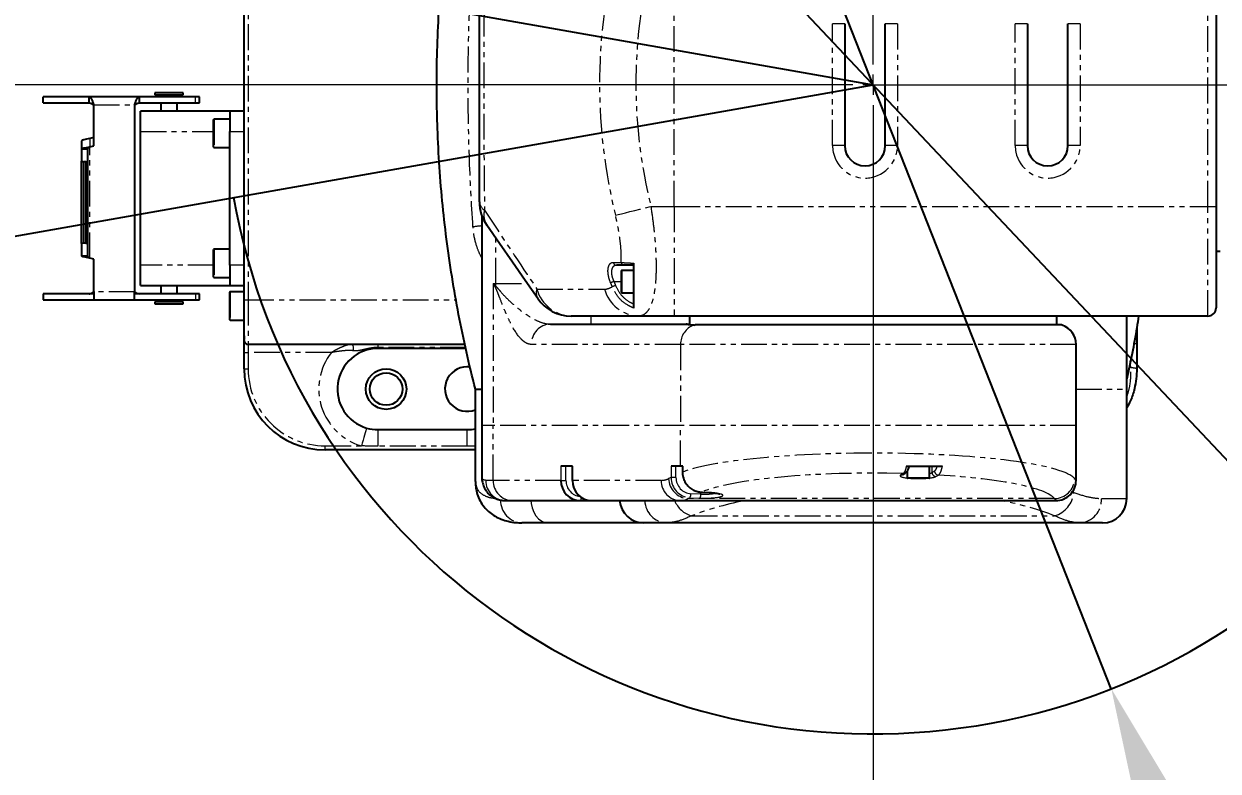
# Model space of a CAD drawing. Header units: inches. Extents: x 205 to 4949, y 179 to 2281.
# Drawn here: x 2274 to 2568.3, y 1232.5 to 1416.6 of the extents above; entities that cross this region are included whole.
import ezdxf

# ---------------------------------------------------------------- set-up
doc = ezdxf.new("R2010")
doc.units = ezdxf.units.IN
doc.header["$MEASUREMENT"] = 0
doc.linetypes.add('SLD-双点画线', pattern=[12.7, 6.35, -1.27, 1.27, -1.27, 1.27, -1.27])
doc.linetypes.add('SLD-实线', pattern=[0, 0])
doc.layers.add('5', color=7, linetype='Continuous', lineweight=0)
doc.layers.add('PDF_Text', color=7, linetype='Continuous')
doc.styles.get("Standard").update_dxf_attribs({"font": ''})
doc.styles.get('Standard').set_extended_font_data('SimSun')
doc.dimstyles.new('ISO-25', dxfattribs={"dimtxt": 2.5, "dimasz": 2.5, "dimexe": 1.25, "dimexo": 0.625, "dimtad": 1, "dimtxsty": 'Standard', "dimcen": 2.5, "dimadec": 0, "dimazin": 0, "dimtfac": 1, "dimtmove": 0, "dimatfit": 3, "dimfxl": 1, "dimarcsym": 0})

# ---------------------------------------------------------------- blocks, each defined once
blk = doc.blocks.new('*D35')
at = {"color": 0, "lineweight": -2}
for p, q in [((1846.96, 1907.5), (2006.73, 1907.5)), ((2006.73, 1907.5), (2056.11, 1855.08)), ((2889.85, 969.99), (2076.68, 1833.24)), ((2910.42, 948.15), (2930.99, 926.31))]:
    blk.add_line(p, q, dxfattribs=at)
at = {"color": 0}
for points in [[(2052.47, 1851.65), (2059.75, 1858.5), (2076.68, 1833.24)], [(2914.06, 951.58), (2906.78, 944.72), (2889.85, 969.99)]]:
    blk.add_solid(points, dxfattribs=at)
at = {"layer": 'Defpoints', "color": 0}
for p in [(2076.68, 1833.24), (2889.85, 969.99)]:
    blk.add_point(p, dxfattribs=at)
at = {"color": 0, "insert": (1846.96, 1940.18), "char_height": 40, "attachment_point": 1}
blk.add_mtext('\\fSimSun|b1|i0|c134|p34;\\H0.75x;φ1185.6', dxfattribs=at)
blk = doc.blocks.new('*D36')
at = {"color": 0, "lineweight": -2}
blk.add_arc((2483.26, 1401.61), 402.93, 194.2669, 355.7331, dxfattribs=at)
at = {"color": 0}
for points in [[(2890.08, 1371.45), (2880.08, 1371.82), (2886.2, 1401.61)], [(2097.65, 1303.37), (2087.87, 1301.26), (2086.45, 1331.64)]]:
    blk.add_solid(points, dxfattribs=at)
at = {"layer": 'Defpoints', "color": 0}
for p in [(2483.26, 1401.61), (2483.26, 1401.61), (3095.32, 1401.61), (1899.31, 1298.65), (2323.67, 1031.63)]:
    blk.add_point(p, dxfattribs=at)
at = {"color": 0, "insert": (2744.33, 1134.78), "char_height": 40, "attachment_point": 1, "rotation": 50.1394}
blk.add_mtext('\\fSimSun|b1|i0|c134|p2;\\H0.75x;170%%d', dxfattribs=at)
blk = doc.blocks.new('*D37')
at = {"color": 0, "lineweight": -2}
for p, q in [((2290.76, 1646.43), (2386.74, 1646.43)), ((2386.74, 1646.43), (2413.58, 1578.36)), ((2541.95, 1252.77), (2424.58, 1550.45)), ((2552.95, 1224.86), (2563.96, 1196.96))]:
    blk.add_line(p, q, dxfattribs=at)
at = {"color": 0}
for points in [[(2408.92, 1576.53), (2418.23, 1580.2), (2424.58, 1550.45)], [(2557.6, 1226.7), (2548.3, 1223.03), (2541.95, 1252.77)]]:
    blk.add_solid(points, dxfattribs=at)
at = {"layer": 'Defpoints', "color": 0}
for p in [(2424.58, 1550.45), (2541.95, 1252.77)]:
    blk.add_point(p, dxfattribs=at)
at = {"color": 0, "insert": (2290.76, 1679.11), "char_height": 40, "attachment_point": 1}
blk.add_mtext('\\fSimSun|b1|i0|c134|p34;\\H0.75x;φ320', dxfattribs=at)
blk = doc.blocks.new('*D38')
at = {"color": 0, "lineweight": -2}
blk.add_arc((2483.26, 1401.61), 403.19, 4.2641, 165.7359, dxfattribs=at)
at = {"color": 0}
for points in [[(2087.61, 1502.01), (2097.39, 1499.91), (2086.2, 1471.63)], [(2880.34, 1431.41), (2890.34, 1431.78), (2886.46, 1401.61)]]:
    blk.add_solid(points, dxfattribs=at)
at = {"layer": 'Defpoints', "color": 0}
for p in [(2323.57, 1771.83), (1899.31, 1504.58), (2100.39, 1401.61), (2483.26, 1401.61), (2989.46, 1401.61)]:
    blk.add_point(p, dxfattribs=at)
at = {"color": 0, "insert": (2793.99, 1707.93), "char_height": 40, "attachment_point": 1, "rotation": 309.6602}
blk.add_mtext('\\fSimSun|b1|i0|c134|p2;\\H0.75x;170%%d', dxfattribs=at)
blk = doc.blocks.new('SW_CENTERMARKSYMBOL_2')
at = {"layer": '5', "color": 0}
for p, q in [((0, 1), (0, 71.239)), ((-1, 0), (-76.578, 0)), ((0, 0), (-0.5, 0)), ((0, 0), (0, 0.5)), ((0, 0), (0, -0.5)), ((0, 0), (0.5, 0)), ((1, 0), (101.245, 0)), ((0, -1), (0, -79.217))]:
    blk.add_line(p, q, dxfattribs=at)

msp = doc.modelspace()

# ---------------------------------------------------------------- linework, layer by layer
at = {"color": 7, "linetype": 'SLD-实线', "lineweight": 25}
for p, q in [((2328.2732, 1348.616), (2328.2732, 1454.61)), ((2386.2699, 1372.7444), (2386.2699, 1430.4816)), ((2567.7597, 1431.6113), (2567.7597, 1371.6147)), ((2476.2649, 1416.6122), (2476.2649, 1386.6139)), ((2486.2643, 1386.6139), (2486.2643, 1416.6122)), ((2521.2623, 1416.6122), (2521.2623, 1386.6139)), ((2531.2618, 1386.6139), (2531.2618, 1416.6122)), ((2278.7711, 1397.1315), (2278.7711, 1398.6314)), ((2290.1158, 1398.6314), (2278.7711, 1398.6314)), ((2290.1158, 1397.1315), (2290.1158, 1398.6314)), ((2302.4245, 1398.6314), (2290.1158, 1398.6314)), ((2302.4245, 1398.6314), (2302.4245, 1397.1315)), ((2316.269, 1398.6314), (2302.4245, 1398.6314)), ((2306.2744, 1399.6131), (2306.2744, 1399.1132)), ((2309.7742, 1399.6131), (2306.2744, 1399.6131)), ((2306.2744, 1399.1132), (2309.7742, 1399.1132)), ((2307.7743, 1399.1132), (2307.7743, 1398.6314)), ((2313.274, 1399.6131), (2309.7742, 1399.6131)), ((2309.7742, 1399.1132), (2313.274, 1399.1132)), ((2311.7741, 1398.6314), (2311.7741, 1399.1132)), ((2313.274, 1399.1132), (2313.274, 1399.6131)), ((2317.2738, 1398.6314), (2316.269, 1398.6314)), ((2317.2738, 1397.1315), (2317.2738, 1398.6314)), ((2278.7711, 1397.1315), (2290.1158, 1397.1315)), ((2291.2704, 1396.595), (2291.2493, 1396.6315)), ((2291.2704, 1386.5956), (2291.2704, 1396.595)), ((2301.2909, 1396.6315), (2301.2699, 1396.595)), ((2301.2699, 1396.595), (2301.2699, 1350.5976)), ((2302.4245, 1397.1315), (2316.269, 1397.1315)), ((2302.7746, 1390.1137), (2302.7746, 1395.1134)), ((2324.7733, 1395.1134), (2302.7746, 1395.1134)), ((2307.7743, 1397.1315), (2307.7743, 1395.1134)), ((2311.7741, 1395.1134), (2311.7741, 1397.1315)), ((2316.269, 1397.1315), (2317.2738, 1397.1315)), ((2328.2732, 1395.1134), (2324.7733, 1395.1134)), ((2324.7733, 1395.1134), (2324.7733, 1390.1137)), ((2320.7736, 1386.2139), (2320.7736, 1393.0135)), ((2324.7733, 1393.1135), (2320.8736, 1393.1135)), ((2302.7746, 1357.1155), (2302.7746, 1390.1137)), ((2324.7733, 1357.1155), (2324.7733, 1390.1137)), ((2288.2523, 1387.7801), (2288.2523, 1385.7437)), ((2291.2704, 1388.632), (2290.2522, 1388.3411)), ((2290.2522, 1386.3047), (2291.2704, 1386.5956)), ((2320.8736, 1386.1139), (2324.7733, 1386.1139)), ((2289.7522, 1385.7437), (2288.2523, 1385.7437)), ((2288.2523, 1385.7437), (2288.2523, 1382.7387)), ((2289.7522, 1382.7387), (2289.7522, 1385.7437)), ((2288.2523, 1362.4541), (2288.2523, 1382.7387)), ((2288.2523, 1382.7387), (2288.7523, 1382.5958)), ((2288.7523, 1382.5958), (2288.7523, 1362.597)), ((2289.2523, 1382.5958), (2288.7523, 1382.5958)), ((2289.2523, 1382.5958), (2289.7522, 1382.7387)), ((2289.2523, 1382.5958), (2289.2523, 1362.597)), ((2289.7522, 1362.4541), (2289.7522, 1382.7387)), ((2567.7597, 1371.6147), (2567.7597, 1346.6161)), ((2386.8588, 1369.3635), (2386.8588, 1317.6177)), ((2288.7523, 1362.597), (2288.2523, 1362.4541)), ((2288.2523, 1362.4541), (2288.2523, 1359.4491)), ((2289.2523, 1362.597), (2288.7523, 1362.597)), ((2289.2523, 1362.597), (2289.7522, 1362.4541)), ((2289.7522, 1359.4491), (2289.7522, 1362.4541)), ((2288.2523, 1359.4491), (2289.7522, 1359.4491)), ((2320.7736, 1354.2157), (2320.7736, 1361.0153)), ((2324.7733, 1361.1153), (2320.8736, 1361.1153)), ((2567.7597, 1360.6153), (2568.7597, 1360.6153)), ((2291.2704, 1358.5972), (2290.2522, 1358.8881)), ((2291.2704, 1350.5976), (2291.2704, 1358.5972)), ((2302.7746, 1352.1158), (2302.7746, 1357.1155)), ((2324.7733, 1357.1155), (2324.7733, 1352.1158)), ((2422.0456, 1357.1155), (2420.0817, 1357.1155)), ((2320.8736, 1354.1157), (2324.7733, 1354.1157)), ((2421.2679, 1355.7256), (2421.2679, 1355.7656)), ((2421.2679, 1350.4659), (2421.2679, 1355.7256)), ((2424.2678, 1355.8656), (2421.3679, 1355.8656)), ((2291.2704, 1350.6341), (2291.2493, 1350.5976)), ((2291.2704, 1350.5976), (2291.2704, 1348.5977)), ((2301.2909, 1350.5976), (2301.2699, 1350.6341)), ((2301.2699, 1348.5977), (2301.2699, 1350.5976)), ((2302.7746, 1352.1158), (2324.7733, 1352.1158)), ((2307.7743, 1352.1158), (2307.7743, 1350.0977)), ((2311.7741, 1350.0977), (2311.7741, 1352.1158)), ((2324.7733, 1352.1158), (2328.2732, 1352.1158)), ((2328.2732, 1350.6159), (2324.8733, 1350.6159)), ((2278.7711, 1350.0977), (2278.7711, 1348.5977)), ((2291.2704, 1350.0977), (2278.7711, 1350.0977)), ((2278.7711, 1348.5977), (2291.2704, 1348.5977)), ((2291.2704, 1348.5977), (2301.2699, 1348.5977)), ((2316.269, 1350.0977), (2301.2699, 1350.0977)), ((2301.2699, 1348.5977), (2316.269, 1348.5977)), ((2306.2744, 1348.116), (2306.2744, 1347.616)), ((2313.274, 1348.116), (2306.2744, 1348.116)), ((2306.2744, 1347.616), (2313.274, 1347.616)), ((2307.7743, 1348.5977), (2307.7743, 1348.116)), ((2311.7741, 1348.116), (2311.7741, 1348.5977)), ((2313.274, 1347.616), (2313.274, 1348.116)), ((2317.2738, 1350.0977), (2316.269, 1350.0977)), ((2316.269, 1348.5977), (2317.2738, 1348.5977)), ((2317.2738, 1348.5977), (2317.2738, 1350.0977)), ((2324.7733, 1343.7163), (2324.7733, 1350.5159)), ((2328.2732, 1338.6165), (2328.2732, 1348.616)), ((2421.3679, 1350.3659), (2424.2678, 1350.3659)), ((2324.8733, 1343.6163), (2328.2732, 1343.6163)), ((2403.7957, 1342.6163), (2437.1954, 1342.6163)), ((2425.4839, 1344.6162), (2408.8496, 1344.6162)), ((2434.2672, 1344.6162), (2425.4839, 1344.6162)), ((2565.7598, 1344.6162), (2434.2672, 1344.6162)), ((2437.1954, 1342.6163), (2438.017, 1342.6163)), ((2438.017, 1344.6162), (2438.017, 1342.4335)), ((2529.5119, 1342.416), (2439.3775, 1342.416)), ((2528.5119, 1342.416), (2528.5119, 1344.6162)), ((2545.761, 1326.6172), (2545.761, 1344.6162)), ((2548.2608, 1341.9579), (2548.2608, 1337.7893)), ((2328.2732, 1339.7024), (2328.2732, 1338.8515)), ((2328.2732, 1335.6167), (2328.2732, 1338.6165)), ((2382.7555, 1337.6166), (2329.2731, 1337.6166)), ((2382.9841, 1336.6167), (2361.2713, 1336.6167)), ((2533.2617, 1317.6177), (2533.2617, 1337.6166)), ((2328.2732, 1331.6169), (2328.2732, 1335.6167)), ((2385.27, 1303.8176), (2385.27, 1326.6172)), ((2385.27, 1326.6172), (2386.8588, 1326.6172)), ((2545.761, 1299.6187), (2545.761, 1326.6172)), ((2361.2713, 1316.6178), (2383.2701, 1316.6178)), ((2386.8588, 1317.6177), (2386.8588, 1305.0069)), ((2533.2617, 1304.1301), (2533.2617, 1317.6177)), ((2385.27, 1311.6181), (2348.272, 1311.6181)), ((2409.1738, 1307.6183), (2406.3346, 1307.6183)), ((2409.1228, 1307.6183), (2409.1228, 1304.1185)), ((2435.8191, 1307.6183), (2433.4835, 1307.6183)), ((2436.3633, 1307.6183), (2435.8191, 1307.6183)), ((2436.3014, 1307.6183), (2436.3014, 1306.1747)), ((2492.143, 1307.4826), (2492.1849, 1307.6154)), ((2497.1429, 1304.7184), (2497.1429, 1307.6183)), ((2409.1738, 1304.1185), (2409.1228, 1304.1185)), ((2490.5555, 1305.5578), (2491.1752, 1305.9242)), ((2491.6432, 1306.3603), (2491.6432, 1304.7184)), ((2497.0429, 1304.6184), (2491.7432, 1304.6184)), ((2440.9292, 1301.1897), (2440.9716, 1301.2011)), ((2440.9292, 1301.1897), (2442.8542, 1301.108)), ((2442.8542, 1301.108), (2442.8966, 1301.1194)), ((2392.7371, 1299.1188), (2394.4103, 1299.1188)), ((2394.4103, 1299.1188), (2411.1096, 1299.1188)), ((2411.1096, 1299.1188), (2413.9488, 1299.1188)), ((2413.9488, 1299.1188), (2435.7976, 1299.1188)), ((2435.7976, 1299.1188), (2528.2617, 1299.1188)), ((2403.281, 1293.6191), (2396.6887, 1293.6191)), ((2426.7676, 1293.6191), (2403.281, 1293.6191)), ((2432.387, 1293.6191), (2426.7676, 1293.6191)), ((2534.1419, 1293.6191), (2432.387, 1293.6191)), ((2539.7613, 1293.6191), (2534.1419, 1293.6191))]:
    msp.add_line(p, q, dxfattribs=at)
at = {"color": 8, "linetype": 'SLD-双点画线', "lineweight": 18}
for p, q in [((2329.2731, 1454.61), (2329.2731, 1348.616)), ((2434.2672, 1371.6147), (2434.2672, 1431.6113)), ((2565.7598, 1371.6147), (2565.7598, 1431.6113)), ((2476.2649, 1416.6122), (2473.265, 1416.6122)), ((2473.265, 1386.6139), (2473.265, 1416.6122)), ((2489.2641, 1416.6122), (2486.2643, 1416.6122)), ((2489.2641, 1416.6122), (2489.2641, 1386.6139)), ((2521.2623, 1416.6122), (2518.2625, 1416.6122)), ((2518.2625, 1386.6139), (2518.2625, 1416.6122)), ((2534.2616, 1416.6122), (2531.2618, 1416.6122)), ((2534.2616, 1416.6122), (2534.2616, 1386.6139)), ((2316.269, 1397.1315), (2316.269, 1398.6314)), ((2291.2493, 1396.6315), (2301.2909, 1396.6315)), ((2320.8736, 1393.1135), (2320.8736, 1386.1139)), ((2302.7746, 1390.1137), (2320.7736, 1390.1137)), ((2324.7733, 1390.1137), (2328.2732, 1390.1137)), ((2290.2522, 1388.3411), (2290.2522, 1386.3047)), ((2290.2522, 1358.8881), (2290.2522, 1386.3047)), ((2476.2649, 1386.6139), (2473.265, 1386.6139)), ((2489.2641, 1386.6139), (2486.2643, 1386.6139)), ((2521.2623, 1386.6139), (2518.2625, 1386.6139)), ((2534.2616, 1386.6139), (2531.2618, 1386.6139)), ((2428.4992, 1371.6147), (2434.2672, 1371.6147)), ((2434.2672, 1371.6147), (2565.7598, 1371.6147)), ((2434.2672, 1371.6147), (2434.2672, 1344.6162)), ((2565.7598, 1371.6147), (2567.7597, 1371.6147)), ((2565.7598, 1344.6162), (2565.7598, 1371.6147)), ((2390.3045, 1352.6158), (2390.3045, 1363.8007)), ((2320.8736, 1361.1153), (2320.8736, 1354.1157)), ((2320.7736, 1357.1155), (2302.7746, 1357.1155)), ((2328.2732, 1357.1155), (2324.7733, 1357.1155)), ((2419.2267, 1357.8219), (2421.1906, 1357.8219)), ((2421.3679, 1355.8656), (2421.3679, 1350.3659)), ((2291.2493, 1350.5976), (2291.2704, 1350.5976)), ((2301.2699, 1350.5976), (2291.2704, 1350.5976)), ((2301.2699, 1350.5976), (2301.2909, 1350.5976)), ((2324.8733, 1350.6159), (2324.8733, 1343.6163)), ((2389.6658, 1352.6158), (2389.6658, 1317.6177)), ((2389.6658, 1352.6158), (2390.3045, 1352.6158)), ((2390.3045, 1352.6158), (2398.0662, 1352.6158)), ((2400.4303, 1351.2418), (2417.0646, 1351.2418)), ((2419.4068, 1353.1157), (2421.2679, 1353.1157)), ((2316.269, 1350.0977), (2316.269, 1348.5977)), ((2328.2732, 1348.616), (2329.2731, 1348.616)), ((2329.2731, 1348.616), (2380.572, 1348.616)), ((2329.2731, 1348.616), (2329.2731, 1337.6166)), ((2413.7369, 1344.6162), (2413.7369, 1342.6163)), ((2529.8244, 1342.3659), (2439.0809, 1342.3659)), ((2329.2731, 1337.6166), (2329.2731, 1335.6167)), ((2361.2713, 1337.6166), (2361.2713, 1336.8746)), ((2361.2713, 1336.6167), (2361.2713, 1336.8746)), ((2382.9251, 1336.8746), (2361.2713, 1336.8746)), ((2435.8191, 1337.6166), (2399.0512, 1337.6166)), ((2533.2617, 1337.6166), (2435.8191, 1337.6166)), ((2435.8191, 1337.6166), (2435.8191, 1317.6177)), ((2548.2608, 1337.7893), (2547.473, 1337.7893)), ((2328.2732, 1335.6167), (2329.2731, 1335.6167)), ((2349.798, 1335.6167), (2329.2731, 1335.6167)), ((2329.2731, 1335.6167), (2329.2731, 1331.6169)), ((2546.7607, 1331.8092), (2546.6206, 1333.5428)), ((2328.2732, 1331.6169), (2329.2731, 1331.6169)), ((2533.2617, 1326.6172), (2545.761, 1326.6172)), ((2361.2713, 1316.6178), (2361.2713, 1312.5188)), ((2383.2701, 1312.5188), (2383.2701, 1316.6178)), ((2389.6658, 1317.6177), (2386.8588, 1317.6177)), ((2435.8191, 1317.6177), (2389.6658, 1317.6177)), ((2389.6658, 1304.1185), (2389.6658, 1317.6177)), ((2533.2617, 1317.6177), (2435.8191, 1317.6177)), ((2435.8191, 1307.6183), (2435.8191, 1317.6177)), ((2348.272, 1312.618), (2357.1909, 1312.618)), ((2348.272, 1311.6181), (2348.272, 1312.618)), ((2383.2701, 1312.5188), (2361.2713, 1312.5188)), ((2385.27, 1312.5504), (2383.2701, 1312.5188)), ((2406.3346, 1307.6183), (2406.3346, 1304.1185)), ((2407.5759, 1304.1185), (2407.5759, 1307.6183)), ((2409.1738, 1304.1185), (2409.1738, 1307.6183)), ((2433.4835, 1307.6183), (2433.4835, 1304.8404)), ((2434.6912, 1304.8404), (2434.6912, 1307.6183)), ((2436.3633, 1306.1747), (2436.3633, 1307.6183)), ((2497.7736, 1306.0497), (2497.7736, 1307.6183)), ((2498.385, 1306.4111), (2497.7736, 1306.0497)), ((2389.6658, 1304.1185), (2387.8252, 1304.1185)), ((2406.3346, 1304.1185), (2389.6658, 1304.1185)), ((2406.3346, 1304.1185), (2407.5759, 1304.1185)), ((2431.0531, 1304.1185), (2409.1738, 1304.1185)), ((2433.4835, 1304.8404), (2432.8727, 1304.5494)), ((2434.6912, 1304.8404), (2433.4835, 1304.8404)), ((2436.3014, 1306.1747), (2436.3633, 1306.1747)), ((2490.6664, 1305.7973), (2490.0466, 1305.431)), ((2491.6432, 1304.7184), (2497.1429, 1304.7184)), ((2498.7395, 1305.062), (2499.3508, 1305.4234)), ((2533.2614, 1304.1185), (2532.9101, 1304.5494)), ((2385.2952, 1303.3735), (2385.3227, 1302.7697)), ((2440.8262, 1300.7302), (2438.3705, 1300.8345)), ((2440.8262, 1300.7302), (2440.8262, 1301.2277)), ((2442.8966, 1301.1194), (2440.9716, 1301.2011)), ((2437.6173, 1299.6112), (2438.1117, 1299.8468)), ((2527.9455, 1299.6112), (2437.6173, 1299.6112)), ((2438.1117, 1299.8468), (2440.5674, 1299.7426)), ((2527.9455, 1299.6112), (2528.2617, 1299.1188)), ((2539.5448, 1299.6187), (2545.761, 1299.6187)), ((2438.5421, 1295.3735), (2527.9868, 1295.3735))]:
    msp.add_line(p, q, dxfattribs=at)
at = {"color": 8, "linetype": 'SLD-双点画线', "lineweight": 18, "flags": 128}
for points in [[(2419.7666, 1369.455), (2420.4427, 1369.6223), (2421.2763, 1369.8284), (2422.2509, 1370.0694), (2423.3475, 1370.3406), (2424.5447, 1370.6367), (2425.8192, 1370.9519), (2427.146, 1371.28), (2428.4992, 1371.6147)], [(2419.4068, 1353.1157), (2419.275, 1353.0647), (2419.1459, 1353.0147), (2419.0219, 1352.9668), (2418.9058, 1352.9218), (2418.7996, 1352.8808), (2418.7057, 1352.8444), (2418.6258, 1352.8135), (2418.5616, 1352.7887)], [(2419.7881, 1352.1415), (2419.6565, 1352.0895), (2419.5276, 1352.0385), (2419.404, 1351.9896), (2419.288, 1351.9437), (2419.1822, 1351.9018), (2419.0885, 1351.8647), (2419.0089, 1351.8332), (2418.9449, 1351.8079)], [(2354.7534, 1337.6166), (2354.869, 1337.5804), (2354.9763, 1337.4746), (2355.0674, 1337.3066), (2355.1359, 1337.0888), (2355.1766, 1336.8368), (2355.1868, 1336.5689), (2355.1656, 1336.3044), (2355.1146, 1336.0626)], [(2358.4732, 1317.0173), (2358.3789, 1316.6939), (2358.2598, 1316.2851), (2358.1182, 1315.7994), (2357.9572, 1315.2471), (2357.7801, 1314.6396), (2357.5907, 1313.9897), (2357.3929, 1313.3111), (2357.1909, 1312.618)], [(2398.9345, 1299.1188), (2399.0031, 1298.4483), (2399.2513, 1297.3228), (2399.6544, 1296.2855), (2400.1968, 1295.3763), (2400.8578, 1294.6302), (2401.6119, 1294.0758), (2402.4301, 1293.7344), (2403.281, 1293.6191)], [(2411.1096, 1299.1188), (2411.1667, 1299.138), (2411.2215, 1299.1949), (2411.2721, 1299.2873), (2411.3164, 1299.4116), (2411.3527, 1299.5632), (2411.3797, 1299.736), (2411.3945, 1299.8942)]]:
    msp.add_lwpolyline(points, dxfattribs=at)
at = {"color": 7, "linetype": 'SLD-实线', "lineweight": 25, "flags": 128}
for points in [[(2400.6344, 1348.9148), (2397.5363, 1353.3794), (2394.4045, 1357.8924), (2391.2426, 1362.4489), (2388.0542, 1367.0436)], [(2439.0809, 1342.3659), (2439.3, 1342.4127), (2439.3775, 1342.416)]]:
    msp.add_lwpolyline(points, dxfattribs=at)
at = {"color": 7, "linetype": 'SLD-实线', "lineweight": 25}
for radius in [4.9997, 3.9998]:
    msp.add_circle((2363.2712, 1326.6172), radius, dxfattribs=at)
at = {"color": 0}
msp.add_arc((2483.2645, 1401.613), 159.991, 190, 170, dxfattribs=at)
at = {"color": 7, "linetype": 'SLD-实线', "lineweight": 25}
for centre, radius, start, end in [((2320.8736, 1393.0135), 0.1, 90, 180), ((2320.8736, 1386.2139), 0.1, 180, 270), ((2481.2646, 1386.6139), 4.9997, 180, 0), ((2526.2621, 1386.6139), 4.9997, 180, 0), ((2396.2693, 1372.7444), 9.9994, 180, 214.75828), ((2320.8736, 1361.0153), 0.1, 90, 180), ((2320.8736, 1354.2157), 0.1, 180, 270), ((2421.3679, 1355.7656), 0.1, 90, 180), ((2324.8733, 1350.5159), 0.1, 90, 180), ((2408.8496, 1354.6157), 9.9994, 214.75828, 270), ((2421.3679, 1350.4659), 0.1, 180, 270), ((2565.7598, 1346.6161), 1.9999, 270, 0), ((2324.8733, 1343.7163), 0.1, 180, 270), ((2529.5119, 1341.4161), 0.9999, 71.790043, 90), ((2528.2619, 1337.6166), 4.9997, 0, 71.790043), ((2329.2731, 1338.6165), 0.9999, 180, 270), ((2361.2713, 1326.6172), 9.9994, 90, 253.750005), ((2348.272, 1331.6169), 19.9989, 180, 270), ((2383.2701, 1326.6172), 5.4997, 81.911881, 291.323686), ((2361.2713, 1326.6172), 9.9994, 253.750005, 270), ((2383.2701, 1326.6172), 9.9994, 270, 281.536959), ((2491.7432, 1304.7184), 0.1, 180, 270), ((2497.0429, 1304.7184), 0.1, 270, 0), ((2528.2617, 1304.1185), 4.9997, 270.000052, 0.00029), ((2426.7676, 1299.6187), 5.9997, 184.780192, 270), ((2539.7613, 1299.6187), 5.9997, 270, 0)]:
    msp.add_arc(centre, radius, start, end, dxfattribs=at)
at = {"color": 8, "linetype": 'SLD-双点画线', "lineweight": 18}
for centre, radius, start, end in [((2481.2646, 1386.6139), 7.9996, 180, 0), ((2526.2621, 1386.6139), 7.9996, 180, 0), ((2389.0097, 1372.9773), 2.7496, 184.857455, 237.220913), ((2391.8684, 1369.4552), 4.5127, 164.443673, 212.304236), ((2395.5801, 1284.7849), 82.5208, 96.066701, 97.594929), ((2420.1163, 1358.028), 0.9131, 193.040159, 267.829423), ((2422.0802, 1358.028), 0.9131, 193.040425, 267.829157), ((2394.4756, 1350.9228), 4.3208, 165.876218, 170.205285), ((2379.6337, 1352.6159), 10.6708, 356.568497, 359.999455), ((2402.9789, 1350.2929), 2.7195, 159.579184, 210.446718), ((2409.1655, 1353.6797), 9.069, 195.593989, 268.004147), ((2425.7998, 1353.6797), 9.069, 195.593989, 268.004147), ((2403.9267, 1337.7409), 4.8771, 91.539396, 181.4608), ((2440.7997, 1337.6906), 4.9812, 110.185345, 180.851506), ((2361.2713, 1326.6172), 14.5818, 141.889876, 253.750005), ((2348.272, 1331.6169), 18.9989, 180, 270), ((2547.0683, 1328.26), 3.5624, 70.442796, 94.953165), ((2499.4102, 1306.4476), 1.0259, 182.040075, 266.683652), ((2392.7814, 1304.0749), 4.9564, 179.496604, 269.487643), ((2394.5413, 1303.9941), 4.8771, 178.539045, 268.460714), ((2435.9287, 1303.9941), 4.8771, 178.53908, 268.460679), ((2438.0129, 1304.7397), 5.1437, 182.120295, 265.588555), ((2490.0871, 1306.3526), 0.9225, 267.484953, 300.508168), ((2490.7069, 1306.7192), 0.9228, 267.48713, 300.088085), ((2498.7988, 1306.0862), 1.0259, 182.039945, 266.68335), ((2527.8501, 1304.6718), 5.0615, 271.080666, 358.613888), ((2436.8284, 1300.7108), 1.547, 326.048122, 4.584262), ((2439.2842, 1300.6066), 1.5469, 326.047376, 4.584594), ((2526.0094, 1301.8448), 6.7666, 286.990846, 353.766168), ((2397.0671, 1299.2351), 5.6288, 179.938698, 266.144573), ((2432.6839, 1299.295), 5.6837, 181.777363, 267.005825), ((2440.2271, 1301.4416), 6.2977, 201.643882, 254.481074), ((2533.827, 1299.3352), 5.7248, 273.152838, 2.838886)]:
    msp.add_arc(centre, radius, start, end, dxfattribs=at)
for centre, major_axis, ratio, start_param, end_param in [((2581.3212, 1401.85), (165.4598, 0), 0.90651404, 2.92736486, 3.35928651), ((2396.2693, 1401.85), (0, 149.9916), 0.05962848, 1.3648201, 1.78023247), ((2581.3212, 1401.85), (156.516, 0), 0.89442719, 2.92736486, 3.35928651), ((2376.0719, 1401.85), (-97.3536, 149.9359), 0.04197601, 1.75298414, 1.88770906), ((2576.8214, 1401.85), (167.4721, 0), 0.89562135, 3.4748193, 3.48174685), ((2576.8214, 1401.85), (166.5777, 0), 0.89442719, 3.4748193, 3.48174685), ((2483.2645, 1303.7057), (49.9972, 0), 0.142546, 0.1186591, 2.78782695), ((2435.2672, 1290.0684), (49.8564, -14.7415), 0.25432072, 3.21664876, 3.24844851), ((2411.402, 1304.1185), (0, 3.9998), 0.95658403, 1.57079633, 3.05314445), ((2431.0531, 1339.1165), (0, 34.998), 0.33235561, 3.14159265, 3.29867229), ((2438.3026, 1304.876), (-0.1538, 5.0315), 0.95735036, 1.54860001, 3.07003803), ((2438.5614, 1304.876), (0.397, 4.027), 0.95599935, 1.67355777, 3.19499578), ((2483.2645, 1298.7675), (44.9975, 0), 0.15838444, 1.40554793, 2.79311625), ((2494.3931, 1305.2465), (4.4997, 0), 0.15838444, 2.87979327, 4.05690839), ((2494.3931, 1305.2465), (4.4997, 0), 0.15838444, 4.22008676, 5.2046912), ((2494.3931, 1305.2465), (4.4997, 0), 0.15838444, 5.36786957, 6.02138592), ((2494.3931, 1306.2341), (3.4998, 0), 0.20363714, 5.61623896, 6.02138592), ((2483.2645, 1298.7675), (44.9975, 0), 0.15838444, 0.1186591, 1.20521177), ((2441.732, 1300.431), (4.4997, 0), 0.15838444, 4.45058959, 7.59218225), ((2441.732, 1301.4186), (3.4998, 0), 0.20363714, 4.45058959, 5.61125953), ((2483.2645, 1290.5337), (62.4965, 0), 0.27694931, 0.65739002, 0.6673378), ((2435.7976, 1339.1165), (0, 39.9978), 0.29081116, 3.14159265, 3.29867229), ((2483.2645, 1284.7972), (56.4968, 0), 0.30635986, 2.16706536, 2.48420263), ((2483.2645, 1284.7972), (56.4968, 0), 0.30635986, 0.65739002, 0.97452729)]:
    msp.add_ellipse(centre, major_axis=major_axis, ratio=ratio, start_param=start_param, end_param=end_param, dxfattribs=at)
at = {"color": 7, "linetype": 'SLD-实线', "lineweight": 25}
for centre in [(2411.1096, 1304.1185), (2413.9488, 1304.1185)]:
    msp.add_ellipse(centre, major_axis=(0, 4.9997), ratio=0.95505948, start_param=1.57079633, end_param=3.14159265, dxfattribs=at)
for points, knots in [([(2385.27, 1326.6172), (2383.7035, 1332.6842), (2382.3267, 1338.8013), (2379.9562, 1351.1287), (2378.9624, 1357.3389), (2377.3641, 1369.8484), (2376.7595, 1376.1478), (2376.1517, 1385.6631), (2375.999, 1388.8459), (2375.846, 1393.6369), (2375.8077, 1395.2375), (2375.7568, 1398.432), (2375.7442, 1400.0274), (2375.7444, 1407.995), (2375.9475, 1414.3394), (2376.7508, 1426.9692), (2377.351, 1433.2547), (2378.9443, 1445.7656), (2379.9374, 1451.991), (2381.4241, 1459.733), (2381.7337, 1461.2794), (2382.3775, 1464.3682), (2382.7118, 1465.9112), (2383.7491, 1470.5225), (2384.4869, 1473.5762), (2385.27, 1476.6088)], [0, 0, 0, 0, 0.125, 0.125, 0.25, 0.25, 0.375, 0.375, 0.4375, 0.4375, 0.46875, 0.46875, 0.5, 0.5, 0.625, 0.625, 0.75, 0.75, 0.875, 0.875, 0.90625, 0.90625, 0.9375, 0.9375, 1, 1, 1, 1]), ([(2290.1158, 1398.6314), (2290.2111, 1398.6314), (2290.3042, 1398.5799), (2290.4465, 1398.429), (2290.4934, 1398.3675), (2290.5874, 1398.2228), (2290.6351, 1398.1386), (2290.7296, 1397.9535), (2290.7764, 1397.8528), (2290.8706, 1397.6358), (2290.9184, 1397.5185), (2291.0127, 1397.2772), (2291.0595, 1397.1526), (2291.154, 1396.8958), (2291.2017, 1396.7636), (2291.2493, 1396.6315)], [0, 0, 0, 0, 0.25, 0.25, 0.375, 0.375, 0.5, 0.5, 0.625, 0.625, 0.75, 0.75, 0.875, 0.875, 1, 1, 1, 1]), ([(2301.2909, 1396.6315), (2301.3862, 1396.8957), (2301.4793, 1397.1537), (2301.6217, 1397.5182), (2301.6685, 1397.6331), (2301.7626, 1397.8499), (2301.8103, 1397.9527), (2301.9048, 1398.1379), (2301.9516, 1398.2206), (2302.0458, 1398.3659), (2302.0936, 1398.4288), (2302.1878, 1398.5288), (2302.2346, 1398.5668), (2302.3291, 1398.6182), (2302.3768, 1398.6314), (2302.4245, 1398.6314)], [0, 0, 0, 0, 0.25, 0.25, 0.375, 0.375, 0.5, 0.5, 0.625, 0.625, 0.75, 0.75, 0.875, 0.875, 1, 1, 1, 1]), ([(2290.1158, 1397.1315), (2290.211, 1397.1315), (2290.3045, 1397.1185), (2290.4927, 1397.0687), (2290.5882, 1397.0313), (2290.8702, 1396.8932), (2291.0589, 1396.7635), (2291.2493, 1396.6315)], [0, 0, 0, 0, 0.25, 0.25, 0.5, 0.5, 1, 1, 1, 1]), ([(2301.2909, 1396.6315), (2301.3861, 1396.6975), (2301.4796, 1396.7623), (2301.6678, 1396.8828), (2301.7633, 1396.9388), (2302.0454, 1397.0771), (2302.234, 1397.1315), (2302.4245, 1397.1315)], [0, 0, 0, 0, 0.25, 0.25, 0.5, 0.5, 1, 1, 1, 1]), ([(2290.2522, 1388.3411), (2289.9904, 1388.2943), (2289.7287, 1388.2476), (2289.245, 1388.1541), (2289.0232, 1388.1073), (2288.653, 1388.0139), (2288.5047, 1387.9671), (2288.3044, 1387.8736), (2288.2523, 1387.8269), (2288.2523, 1387.7801)], [0, 0, 0, 0, 0.25, 0.25, 0.5, 0.5, 0.75, 0.75, 1, 1, 1, 1]), ([(2288.2523, 1385.7437), (2288.2523, 1385.7905), (2288.3044, 1385.8372), (2288.5047, 1385.9307), (2288.653, 1385.9775), (2289.0232, 1386.071), (2289.245, 1386.1177), (2289.7287, 1386.2112), (2289.9904, 1386.2579), (2290.2522, 1386.3047)], [0, 0, 0, 0, 0.25, 0.25, 0.5, 0.5, 0.75, 0.75, 1, 1, 1, 1]), ([(2289.7522, 1385.7437), (2289.7522, 1385.8372), (2289.8061, 1385.9307), (2289.9912, 1386.1177), (2290.1213, 1386.2112), (2290.2522, 1386.3047)], [0, 0, 0, 0, 0.5, 0.5, 1, 1, 1, 1]), ([(2290.2522, 1358.8881), (2289.9904, 1358.9348), (2289.7287, 1358.9816), (2289.245, 1359.0751), (2289.0232, 1359.1218), (2288.653, 1359.2153), (2288.5047, 1359.2621), (2288.3044, 1359.3556), (2288.2523, 1359.4023), (2288.2523, 1359.4491)], [0, 0, 0, 0, 0.25, 0.25, 0.5, 0.5, 0.75, 0.75, 1, 1, 1, 1]), ([(2290.2522, 1358.8881), (2290.1213, 1358.9816), (2289.9912, 1359.0751), (2289.8061, 1359.2621), (2289.7522, 1359.3556), (2289.7522, 1359.4491)], [0, 0, 0, 0, 0.5, 0.5, 1, 1, 1, 1]), ([(2424.2678, 1357.1155), (2424.1958, 1357.1155), (2423.2848, 1357.1155), (2422.6397, 1357.1155), (2422.0456, 1357.1155)], [0, 0, 0, 0, 0.078969333, 1, 1, 1, 1]), ([(2424.2678, 1346.5837), (2424.2678, 1346.6759), (2424.2678, 1347.3635), (2424.2678, 1348.9735), (2424.2678, 1351.5726), (2424.2678, 1354.3282), (2424.2678, 1356.3351), (2424.2678, 1357.4756), (2424.2678, 1357.6563)], [0, 0, 0, 0, 0.0400715, 0.29859563, 0.55735159, 0.75961733, 0.9619166, 1, 1, 1, 1]), ([(2290.1158, 1350.0977), (2290.211, 1350.0977), (2290.3045, 1350.1107), (2290.4927, 1350.1605), (2290.5882, 1350.1979), (2290.8702, 1350.336), (2291.0589, 1350.4657), (2291.2493, 1350.5976)], [0, 0, 0, 0, 0.25, 0.25, 0.5, 0.5, 1, 1, 1, 1]), ([(2301.2909, 1350.5976), (2301.3861, 1350.5317), (2301.4796, 1350.4669), (2301.6678, 1350.3464), (2301.7633, 1350.2903), (2302.0454, 1350.1521), (2302.234, 1350.0977), (2302.4245, 1350.0977)], [0, 0, 0, 0, 0.25, 0.25, 0.5, 0.5, 1, 1, 1, 1]), ([(2439.0809, 1342.3659), (2438.5095, 1342.3659), (2438.0688, 1342.415), (2437.4409, 1342.5407), (2437.2542, 1342.6163), (2437.1954, 1342.6163)], [0, 0, 0, 0, 0.5, 0.5, 1, 1, 1, 1]), ([(2548.6624, 1344.6162), (2548.5192, 1343.6415), (2547.753, 1338.4257), (2546.6543, 1333.3175), (2545.761, 1329.1639)], [0, 0, 0, 0, 0.18687581, 1, 1, 1, 1]), ([(2548.2608, 1337.7893), (2548.2608, 1336.7554), (2548.2608, 1335.7255), (2548.2608, 1333.6696), (2548.2608, 1332.6436), (2548.2608, 1331.6169)], [0, 0, 0, 0, 0.5, 0.5, 1, 1, 1, 1]), ([(2548.2608, 1331.6169), (2548.1388, 1329.9696), (2547.9401, 1327.2861), (2546.8924, 1324.0987), (2546.0748, 1322.6262), (2545.761, 1322.061)], [0, 0, 0, 0, 0.49483659, 0.806084018, 1, 1, 1, 1]), ([(2491.1531, 1305.9469), (2491.2128, 1305.9715), (2491.4467, 1306.0678), (2491.7035, 1306.426), (2491.9729, 1306.8687), (2492.0895, 1307.2896), (2492.143, 1307.4826)], [0, 0, 0, 0, 0.09375115, 0.36743367, 0.70997762, 1, 1, 1, 1]), ([(2491.4354, 1307.6183), (2492.9347, 1307.6183), (2495.9445, 1307.6183), (2498.863, 1307.6183), (2500.3277, 1307.6183)], [0, 0, 0, 0, 0.49815609, 1, 1, 1, 1]), ([(2385.27, 1303.8176), (2385.2705, 1303.7305), (2385.2728, 1303.3831), (2385.3005, 1303.0409), (2385.3212, 1302.7845)], [0, 0, 0, 0, 0.25087985, 1, 1, 1, 1]), ([(2386.8797, 1305.0208), (2386.8738, 1304.8588), (2386.8555, 1304.3537), (2387.0326, 1303.3593), (2387.4764, 1302.1994), (2388.2044, 1301.1084), (2389.1772, 1300.2076), (2390.3114, 1299.5676), (2391.4653, 1299.2236), (2392.2883, 1299.1052), (2392.684, 1299.1314), (2392.7391, 1299.135)], [0, 0, 0, 0, 0.06365553, 0.19853546, 0.327446, 0.45450258, 0.59032969, 0.72042645, 0.84823719, 0.97888475, 1, 1, 1, 1]), ([(2436.3287, 1306.1739), (2436.3204, 1306.0778), (2436.2752, 1305.5588), (2436.5008, 1304.6217), (2437.0056, 1303.464), (2437.8009, 1302.4823), (2438.8032, 1301.7348), (2439.9524, 1301.2923), (2440.7874, 1301.153), (2441.2082, 1301.1885), (2441.2255, 1301.19)], [0, 0, 0, 0, 0.03666861, 0.19812236, 0.35832462, 0.5178482, 0.67746244, 0.83560472, 0.99323602, 1, 1, 1, 1]), ([(2385.3475, 1302.7723), (2385.3691, 1302.4949), (2385.4325, 1301.6785), (2385.8397, 1300.2911), (2386.5845, 1298.6933), (2387.5815, 1297.3127), (2388.8165, 1296.1207), (2390.1579, 1295.2072), (2391.6767, 1294.484), (2393.3798, 1293.9749), (2395.0673, 1293.6879), (2396.219, 1293.6817), (2396.7212, 1293.679)], [0, 0, 0, 0, 0.05408625, 0.15921954, 0.27192228, 0.3812121, 0.47627618, 0.57282985, 0.67714695, 0.78797547, 0.90754693, 1, 1, 1, 1]), ([(2442.8542, 1301.108), (2443.0428, 1301.0987), (2443.5907, 1301.0716), (2444.4064, 1300.9932), (2445.1045, 1300.8834), (2445.5076, 1300.771), (2445.5514, 1300.75), (2445.5695, 1300.7414)], [0, 0, 0, 0, 0.13669733, 0.39713645, 0.65402255, 0.85786213, 1, 1, 1, 1])]:
    msp.add_open_spline(points, degree=3, knots=knots, dxfattribs=at)
at = {"color": 8, "linetype": 'SLD-双点画线', "lineweight": 18}
for points, knots in [([(2384.6735, 1366.5818), (2384.2693, 1372.4142), (2383.973, 1378.252), (2383.5795, 1389.9377), (2383.4826, 1395.7821), (2383.4828, 1407.4639), (2383.5799, 1413.3028), (2383.9732, 1424.9766), (2384.2693, 1430.8115), (2384.6735, 1436.6442)], [0, 0, 0, 0, 0.25, 0.25, 0.5, 0.5, 0.75, 0.75, 1, 1, 1, 1]), ([(2428.4992, 1371.6147), (2428.7018, 1370.2254), (2429.1122, 1367.4106), (2429.5281, 1363.2678), (2429.7761, 1359.2705), (2429.8172, 1355.6485), (2429.6501, 1352.4426), (2429.2832, 1349.7921), (2428.7145, 1347.6526), (2427.9596, 1346.0605), (2427.0062, 1345.016), (2426.1443, 1344.6454), (2425.6078, 1344.6217), (2425.4839, 1344.6162)], [0, 0, 0, 0, 0.09809537, 0.19874583, 0.29791006, 0.39986371, 0.49487817, 0.59238112, 0.68451445, 0.7788202, 0.87376068, 0.97085785, 1, 1, 1, 1]), ([(2421.1906, 1357.8219), (2421.2009, 1358.1039), (2421.2388, 1359.1418), (2421.1667, 1361.1231), (2420.8802, 1363.7966), (2420.4192, 1366.6106), (2419.9859, 1368.4992), (2419.7666, 1369.455)], [0, 0, 0, 0, 0.08390255, 0.30885901, 0.54036321, 0.76738988, 1, 1, 1, 1]), ([(2386.8588, 1358.9991), (2386.7398, 1359.1964), (2386.2509, 1360.007), (2385.4735, 1362.0263), (2384.8649, 1364.454), (2384.7138, 1366.1337), (2384.6735, 1366.5818)], [0, 0, 0, 0, 0.09923069, 0.40771516, 0.84200574, 1, 1, 1, 1]), ([(2418.5616, 1352.7887), (2418.3942, 1353.2785), (2418.0587, 1354.2594), (2417.8886, 1355.6519), (2418.0013, 1356.7545), (2418.3674, 1357.5003), (2418.8174, 1357.7935), (2419.136, 1357.8156), (2419.2267, 1357.8219)], [0, 0, 0, 0, 0.18945592, 0.37944056, 0.55679998, 0.73267983, 0.92389281, 1, 1, 1, 1]), ([(2420.0817, 1357.1155), (2419.9911, 1357.1105), (2419.676, 1357.0932), (2419.2271, 1356.865), (2418.8563, 1356.2738), (2418.7385, 1355.3919), (2418.9109, 1354.2717), (2419.2406, 1353.5031), (2419.4068, 1353.1157)], [0, 0, 0, 0, 0.07876806, 0.27396418, 0.44958654, 0.62378796, 0.81039453, 1, 1, 1, 1]), ([(2421.1906, 1357.8219), (2421.4995, 1357.7953), (2422.125, 1357.7413), (2423.1986, 1357.6895), (2423.9786, 1357.6653), (2424.2678, 1357.6563)], [0, 0, 0, 0, 0.38038942, 0.77034527, 1, 1, 1, 1]), ([(2390.2177, 1351.6579), (2390.0379, 1351.9698), (2389.8539, 1352.289), (2389.6699, 1352.6086), (2389.6658, 1352.6158)], [0, 0, 0, 0, 0.97759719, 1, 1, 1, 1]), ([(2389.6658, 1352.6158), (2389.6705, 1352.6108), (2389.6956, 1352.5844), (2389.8985, 1352.3715), (2390.1025, 1352.1636), (2390.2854, 1351.9772)], [0, 0, 0, 0, 0.02320566, 0.12420904, 1, 1, 1, 1]), ([(2399.0512, 1337.6166), (2398.6266, 1337.6166), (2398.208, 1337.7375), (2397.5876, 1338.0699), (2397.382, 1338.2061), (2396.9733, 1338.5259), (2396.7695, 1338.7101), (2395.7633, 1339.7352), (2395.0084, 1340.8701), (2393.9242, 1342.874), (2393.5709, 1343.5933), (2392.877, 1345.11), (2392.5384, 1345.9031), (2391.8722, 1347.5343), (2391.5448, 1348.3734), (2391.0557, 1349.6405), (2390.8932, 1350.0648), (2390.6468, 1350.6909), (2390.5643, 1350.898), (2390.4381, 1351.1985), (2390.3956, 1351.2969), (2390.3087, 1351.4859), (2390.2645, 1351.5769), (2390.2177, 1351.6579)], [0, 0, 0, 0, 0.125, 0.125, 0.1875, 0.1875, 0.25, 0.25, 0.5, 0.5, 0.625, 0.625, 0.75, 0.75, 0.875, 0.875, 0.9375, 0.9375, 0.96875, 0.96875, 0.984375, 0.984375, 1, 1, 1, 1]), ([(2390.2854, 1351.9772), (2390.3857, 1351.8886), (2390.4853, 1351.7783), (2390.6872, 1351.5487), (2390.7894, 1351.4279), (2391.1013, 1351.06), (2391.3163, 1350.807), (2391.9842, 1350.046), (2392.4599, 1349.5343), (2393.4674, 1348.5221), (2393.9989, 1348.0206), (2395.1085, 1347.0395), (2395.6863, 1346.5598), (2396.8732, 1345.6423), (2397.4825, 1345.204), (2398.7221, 1344.3934), (2399.3521, 1344.021), (2400.6242, 1343.3785), (2401.2665, 1343.1087), (2402.5385, 1342.7285), (2403.1701, 1342.6163), (2403.7957, 1342.6163)], [0, 0, 0, 0, 0.03125, 0.03125, 0.0625, 0.0625, 0.125, 0.125, 0.25, 0.25, 0.375, 0.375, 0.5, 0.5, 0.625, 0.625, 0.75, 0.75, 0.875, 0.875, 1, 1, 1, 1]), ([(2417.0646, 1351.2418), (2417.1887, 1351.2446), (2417.8777, 1351.2605), (2418.4641, 1351.5613), (2418.9449, 1351.8079)], [0, 0, 0, 0, 0.18003933, 1, 1, 1, 1]), ([(2424.2678, 1346.5837), (2423.8016, 1346.7903), (2422.4047, 1347.4094), (2420.3623, 1349.0718), (2419.4176, 1350.8954), (2418.9449, 1351.8079)], [0, 0, 0, 0, 0.20014916, 0.59975156, 1, 1, 1, 1]), ([(2419.7881, 1352.1415), (2420.2122, 1351.319), (2421.0605, 1349.6743), (2422.818, 1348.2656), (2423.9576, 1347.729), (2424.2678, 1347.583)], [0, 0, 0, 0, 0.421349555, 0.842542297, 1, 1, 1, 1]), ([(2354.7534, 1337.6166), (2354.5752, 1337.6166), (2354.3866, 1337.5954), (2353.9966, 1337.5259), (2353.7936, 1337.4769), (2353.1815, 1337.3009), (2352.7669, 1337.1456), (2351.9241, 1336.7806), (2351.4966, 1336.5704), (2350.8579, 1336.2293), (2350.6449, 1336.111), (2350.2202, 1335.868), (2350.0076, 1335.7427), (2349.798, 1335.6167)], [0, 0, 0, 0, 0.125, 0.125, 0.25, 0.25, 0.5, 0.5, 0.75, 0.75, 0.875, 0.875, 1, 1, 1, 1]), ([(2355.1146, 1336.0626), (2354.914, 1336.0896), (2354.7056, 1336.1036), (2354.2801, 1336.1173), (2354.062, 1336.1167), (2353.4063, 1336.0993), (2352.9643, 1336.0674), (2352.0723, 1335.9771), (2351.6221, 1335.9185), (2350.7126, 1335.7807), (2350.2545, 1335.7015), (2349.798, 1335.6167)], [0, 0, 0, 0, 0.125, 0.125, 0.25, 0.25, 0.5, 0.5, 0.75, 0.75, 1, 1, 1, 1]), ([(2361.2713, 1336.8746), (2360.7296, 1336.8746), (2360.1912, 1336.8252), (2359.1224, 1336.6574), (2358.5972, 1336.5404), (2357.822, 1336.3593), (2357.5657, 1336.2982), (2357.0556, 1336.1858), (2356.7998, 1336.1343), (2356.0542, 1336.02), (2355.5842, 1335.9992), (2355.1146, 1336.0626)], [0, 0, 0, 0, 0.25, 0.25, 0.5, 0.5, 0.625, 0.625, 0.75, 0.75, 1, 1, 1, 1]), ([(2545.761, 1324.6262), (2546.0397, 1325.4931), (2546.7871, 1327.818), (2546.7709, 1330.2709), (2546.7607, 1331.8092)], [0, 0, 0, 0, 0.37289868, 1, 1, 1, 1]), ([(2491.4354, 1307.6183), (2491.4173, 1307.5312), (2491.31, 1307.0139), (2491.0641, 1306.2179), (2490.7989, 1305.9375), (2490.6664, 1305.7973)], [0, 0, 0, 0, 0.09197021, 0.5461547, 1, 1, 1, 1]), ([(2498.9847, 1307.6183), (2498.9003, 1307.3285), (2498.7267, 1306.7328), (2498.5009, 1306.5202), (2498.385, 1306.4111)], [0, 0, 0, 0, 0.48653125, 1, 1, 1, 1]), ([(2499.3509, 1305.4234), (2499.4487, 1305.4765), (2499.5435, 1305.5649), (2499.7273, 1305.8096), (2499.8173, 1305.9683), (2499.9845, 1306.344), (2500.0622, 1306.5604), (2500.2056, 1307.0507), (2500.2709, 1307.3241), (2500.3277, 1307.6183)], [0, 0, 0, 0, 0.25, 0.25, 0.5, 0.5, 0.75, 0.75, 1, 1, 1, 1]), ([(2387.8252, 1304.1185), (2387.5215, 1304.1647), (2386.9554, 1304.251), (2386.9145, 1304.7675), (2386.8956, 1305.0069)], [0, 0, 0, 0, 0.5364525, 1, 1, 1, 1]), ([(2440.9716, 1301.2011), (2440.4398, 1301.2792), (2439.376, 1301.4355), (2437.9815, 1302.3457), (2436.9463, 1303.6411), (2436.4372, 1304.9979), (2436.3829, 1305.863), (2436.3633, 1306.1747)], [0, 0, 0, 0, 0.21918046, 0.43850144, 0.65709377, 0.87643465, 1, 1, 1, 1]), ([(2385.2952, 1303.3735), (2385.4558, 1302.7527), (2385.7805, 1301.4965), (2387.362, 1300.3674), (2388.8869, 1299.8103), (2389.8523, 1299.7479), (2390.1157, 1299.7308)], [0, 0, 0, 0, 0.34127277, 0.69048735, 0.9155246, 1, 1, 1, 1]), ([(2532.736, 1301.11), (2533.99, 1300.6904), (2536.5252, 1299.8421), (2538.5311, 1299.6937), (2539.5448, 1299.6187)], [0, 0, 0, 0, 0.494617634, 1, 1, 1, 1]), ([(2438.5421, 1295.3735), (2437.4025, 1294.8783), (2435.0955, 1293.8757), (2433.2971, 1293.7053), (2432.387, 1293.6191)], [0, 0, 0, 0, 0.49399361, 1, 1, 1, 1]), ([(2534.1419, 1293.6191), (2533.2554, 1293.7012), (2531.4595, 1293.8675), (2529.1542, 1294.8672), (2527.9868, 1295.3735)], [0, 0, 0, 0, 0.493607054, 1, 1, 1, 1])]:
    msp.add_open_spline(points, degree=3, knots=knots, dxfattribs=at)
msp.add_open_spline([(2361.2713, 1312.5188), (2359.9106, 1312.5188), (2358.55, 1312.552), (2357.1909, 1312.618)], degree=3, dxfattribs=at)
at = {"layer": '5', "color": 7, "lineweight": 25}
for p in [(1899.4704, 1504.5517), (1899.4704, 1298.6744)]:
    msp.add_line(p, (2483.2645, 1401.613), dxfattribs=at)
at = {"layer": '5', "lineweight": 18}
msp.add_line((2483.2645, 1401.613), (2494.723, 1401.613), dxfattribs=at)
at = {"layer": '5', "color": 1, "lineweight": 18}
msp.add_line((2483.2645, 1401.613), (3095.3226, 1401.613), dxfattribs=at)
at = {"layer": 'PDF_Text'}
msp.add_arc((2483.2645, 1401.613), 592.8, 190, 170, dxfattribs=at)

# ---------------------------------------------------------------- block references
at = {"color": 1, "xscale": 4.999719827993904, "yscale": 4.999719827993904, "zscale": 4.999719827993904}
msp.add_blockref('SW_CENTERMARKSYMBOL_2', (2483.2645, 1401.613), dxfattribs=at)

# ---------------------------------------------------------------- dimensions: what is measured, and where the dimension line sits
for p1, p2, text, picture, middle in [((2889.8466, 969.9876), (2076.6823, 1833.2385), '\\fSimSun|b1|i0|c134|p34;\\H0.75x;φ1185.6', '*D35', (2006.7266, 1907.503)), ((2541.9492, 1252.7734), (2424.5797, 1550.4526), '\\fSimSun|b1|i0|c134|p34;\\H0.75x;φ320', '*D37', (2386.7357, 1646.4349))]:
    dim = msp.add_diameter_dim_2p(p1=p1, p2=p2, text=text, dimstyle='ISO-25', override={"dimtxt": 40, "dimasz": 30, "dimexe": 2, "dimexo": 0, "dimgap": 1.524, "dimtoh": 1, "dimlfac": 5, "dimzin": 0, "dimtxsty": 'Standard', "dimadec": 2, "dimtdec": 3, "dimtix": 1, "dimatfit": 0, "dimtzin": 0})
    dim.commit()
    dim.dimension.update_dxf_attribs({"geometry": picture, "text_midpoint": middle, "dimtype": 163})
for base, line1, line2, picture, middle in [((2323.5683, 1771.8304), ((2100.3945, 1401.613), (2989.4613, 1401.613)), ((1899.3062, 1504.5806), (2483.2645, 1401.613)), '*D38', (2793.6592, 1658.9434)), ((2323.6711, 1031.6341), ((1899.3062, 1298.6454), (2483.2645, 1401.613)), ((2483.2645, 1401.613), (3095.3226, 1401.613)), '*D36', (2792.5579, 1143.365))]:
    dim = msp.add_angular_dim_2l(base=base, line1=line1, line2=line2, text='\\fSimSun|b1|i0|c134|p2;\\H0.75x;<>', dimstyle='ISO-25', override={"dimtxt": 40, "dimasz": 30, "dimexe": 2, "dimexo": 0, "dimgap": 1.524, "dimtad": 1, "dimlfac": 5, "dimzin": 0, "dimpost": '<>', "dimtxsty": 'Standard', "dimse1": 0, "dimse2": 0, "dimsd1": 0, "dimsd2": 0, "dimadec": 0, "dimtdec": 3, "dimtix": 1, "dimtofl": 1, "dimatfit": 0, "dimtzin": 0})
    dim.commit()
    dim.dimension.update_dxf_attribs({"geometry": picture, "text_midpoint": middle, "dimtype": 162})

doc.saveas('drawing.dxf')
